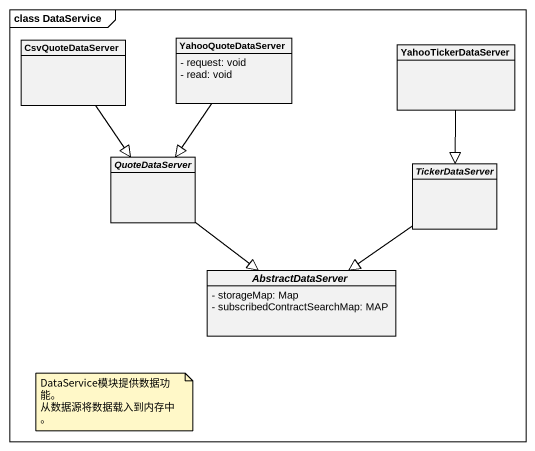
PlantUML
@startuml
mainframe class DataService
hide circle
hide empty members
skinparam classAttributeIconSize 0
class CsvQuoteDataServer
class YahooQuoteDataServer {
  - request: void
  - read: void
}
class YahooTickerDataServer
abstract class QuoteDataServer
abstract class TickerDataServer
abstract class AbstractDataServer {
  - storageMap: Map
  - subscribedContractSearchMap: MAP
}
CsvQuoteDataServer --|> QuoteDataServer
YahooQuoteDataServer --|> QuoteDataServer
YahooTickerDataServer --|> TickerDataServer
QuoteDataServer --|> AbstractDataServer
TickerDataServer --|> AbstractDataServer
note as N1
  DataService模块提供数据功能。
  从数据源将数据载入到内存中。
end note
@enduml
